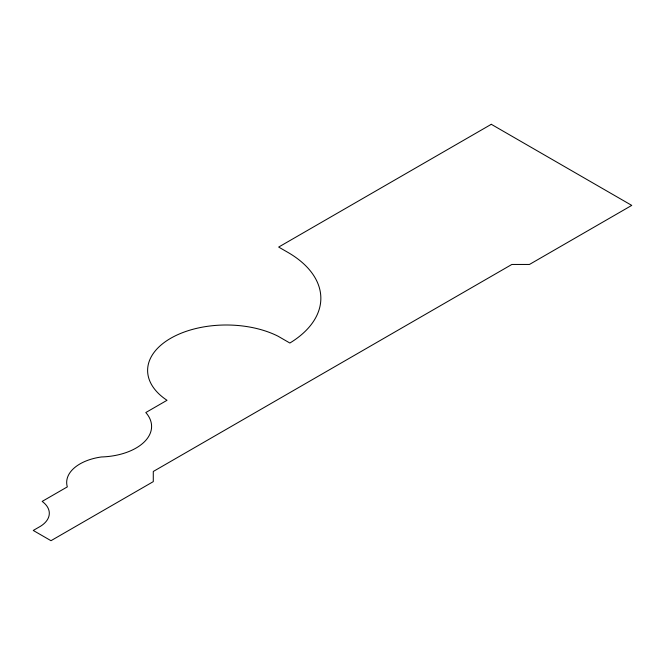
<?xml version="1.0" encoding="UTF-8"?>
<svg xmlns="http://www.w3.org/2000/svg" width="665" height="665" viewBox="0 0 665 665"><rect width="100%" height="100%" fill="white"/><g stroke="black" fill="none" stroke-linecap="round" stroke-linejoin="round"><path stroke-width="1" d="M491.302 124.305L278.668 247.064L286.815 251.769A112.418 64.904 0 0 1 289.865 343.032L278.037 336.199A78.686 45.428 0 0 0 170.664 338.302A78.686 45.428 0 0 0 167.015 400.297L145.81 412.541A52.967 30.582 0 0 1 101.379 456.971A45.436 26.234 0 0 0 67.323 486.88L42.161 501.41A33.142 19.135 0 0 1 40.648 526.181L33.25 530.454L50.989 540.695L153.282 481.635L153.282 471.477L511.859 264.454L529.456 264.454L631.75 205.394L491.302 124.305"/></g></svg>
